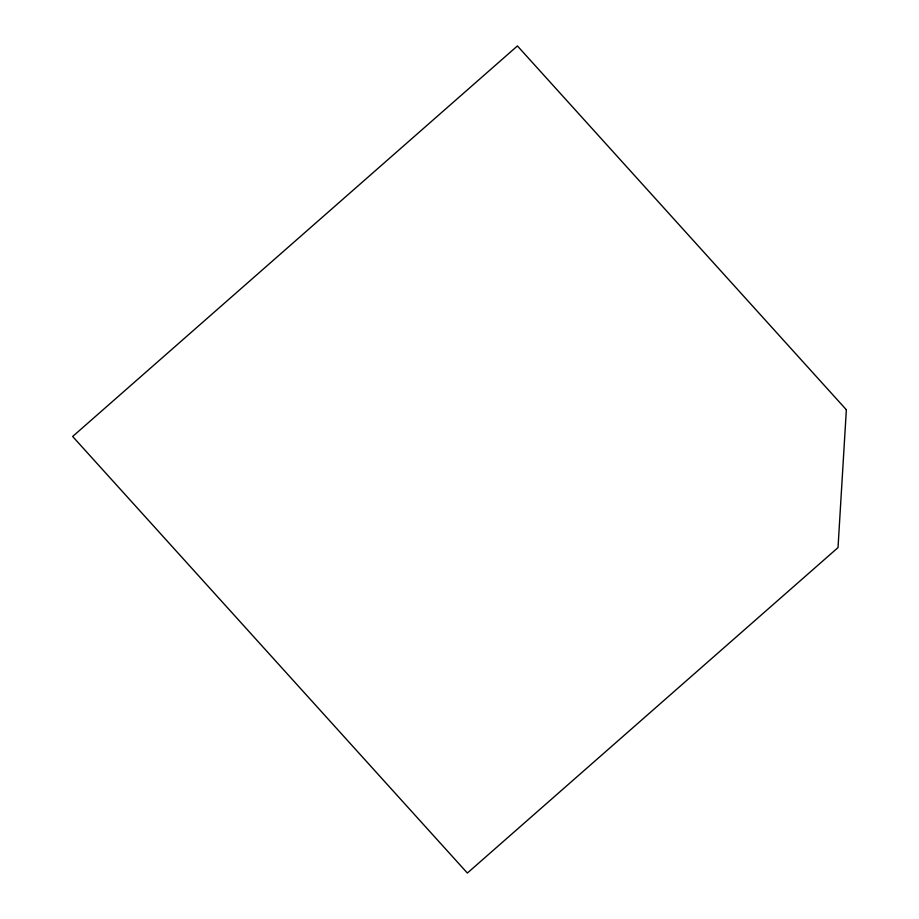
<?xml version="1.0" encoding="UTF-8"?>
<svg xmlns="http://www.w3.org/2000/svg" width="919" height="919" viewBox="0 0 919 919"><rect width="100%" height="100%" fill="white"/><g stroke="black" fill="none" stroke-linecap="round" stroke-linejoin="round"><path stroke-width="1.38" d="M846.353 409.759L838.013 547.609L467.369 873.05L72.647 436.479L517.42 45.95L846.353 409.759"/></g></svg>
